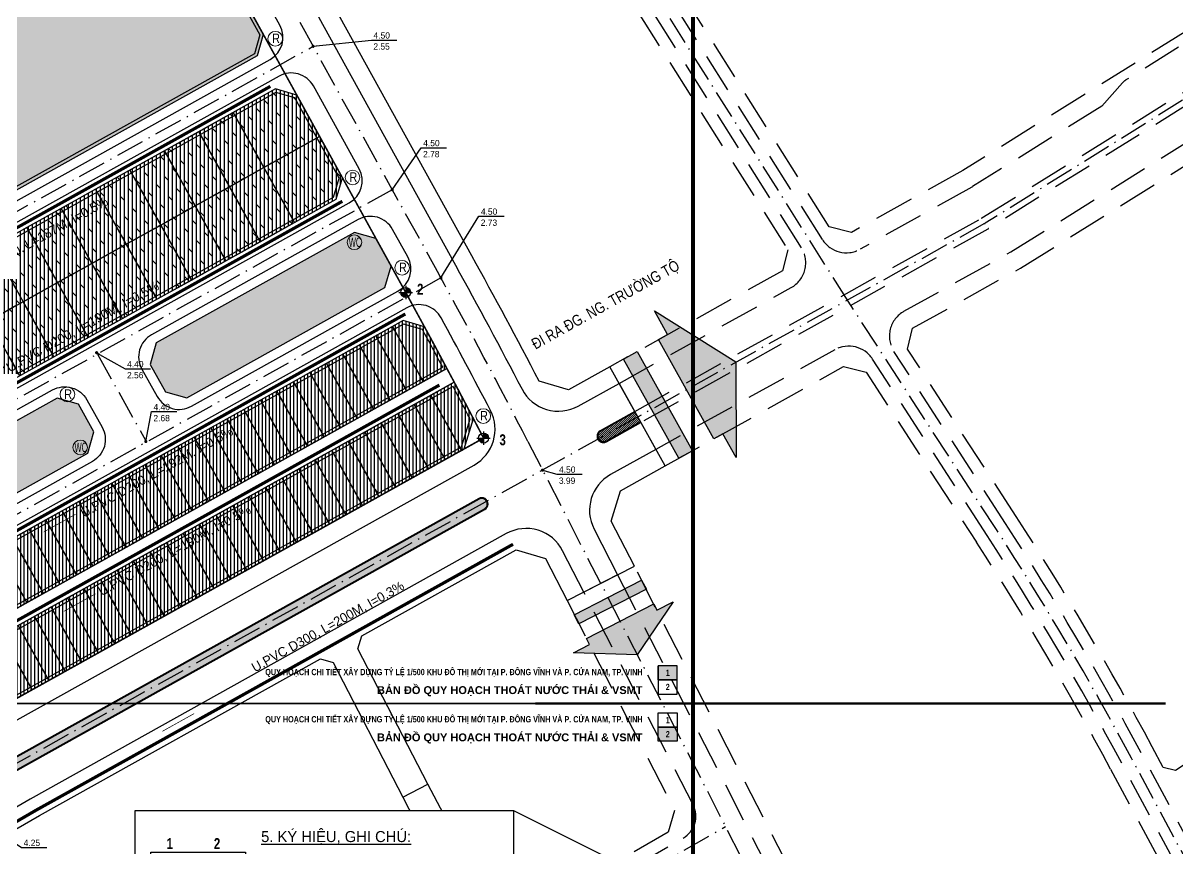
# Model space of a CAD drawing. Header units: metres. Extents: x 566631 to 571358, y 2062953 to 2068466.
# Drawn here: x 569011.4 to 569377.5, y 2066190.2 to 2066452.2 of the extents above; entities that cross this region are included whole.
import ezdxf
from ezdxf.enums import TextEntityAlignment as Align

# ---------------------------------------------------------------- set-up
doc = ezdxf.new("R2010")
doc.units = ezdxf.units.M
for name, pattern in [('ACAD_ISO10W100', [18.5, 12, -3, 0.5, -3]), ('CENTER', [2, 1.25, -0.25, 0.25, -0.25]), ('DOT', [0.25, 0, -0.25]), ('HIDDEN', [0.375, 0.25, -0.125])]:
    doc.linetypes.add(name, pattern=pattern)
doc.layers.get('0').update_dxf_attribs({"linetype": 'CONTINUOUS'})
doc.layers.add('boDnv', color=54, linetype='CONTINUOUS', lineweight=25)
for name, color, linetype in [('BoThamCo', 94, 'CONTINUOUS'), ('ChiaLo', 128, 'CENTER'), ('datOBt', 42, 'CONTINUOUS'), ('datOlienke', 42, 'CONTINUOUS'), ('datTruog', 134, 'CONTINUOUS'), ('ghi_chu', 7, 'CONTINUOUS'), ('hacth sdd', 8, 'CONTINUOUS'), ('hatchViaHe+LogDg', 129, 'CONTINUOUS'), ('Khung ban ve', 7, 'CONTINUOUS'), ('LogDg', 7, 'CONTINUOUS'), ('LogDg phu', 7, 'CONTINUOUS'), ('loKBT', 42, 'CONTINUOUS'), ('LoLK', 6, 'CONTINUOUS'), ('QH', 7, 'CONTINUOUS'), ('RANHGIOI', 2, 'HIDDEN'), ('thuadat', 6, 'CONTINUOUS'), ('TimDg', 222, 'CONTINUOUS'), ('TNuoc Thai', 7, 'CONTINUOUS'), ('ViaHeS', 32, 'CONTINUOUS'), ('ViaHeSphu', 32, 'CONTINUOUS')]:
    doc.layers.add(name, color=color, linetype=linetype)
doc.styles.add('ARIALB', font='VHARIALB.ttf', dxfattribs={"width": 0.75})
doc.styles.add('avantH', font='VHAVAN.ttf', dxfattribs={"height": 10})
doc.styles.add('DIADANH1', font='VHAVAN.ttf', dxfattribs={"height": 2})
doc.styles.add('rms', font='romans.shx', dxfattribs={"width": 0.7, "bigfont": 'vns.shx'})
doc.styles.add('solo', font='VHARIALN.ttf')
doc.styles.add('style1', font='VHARIALN.ttf', dxfattribs={"height": 1.2})
doc.styles.add('STYLE3', font='VHBODO.ttf', dxfattribs={"width": 0.8, "height": 2.2})
doc.linetypes.add('ADL', pattern='A,0.125,-0.15,["++",rms,S=0.5,R=0,X=0,Y=-0.2245],-1.35,1.125', length=2.75)
doc.linetypes.add('TNTN_LINE', pattern='A,0.5,-0.2,["TN",Standard,S=0.1,R=0,X=-0.1,Y=-0.05],-0.25', length=0.95)
doc.dimstyles.new('kichthuocnut', dxfattribs={"dimtxt": 1.1, "dimasz": 0.5, "dimexe": 0.5, "dimexo": 0.5, "dimgap": 0.5, "dimtad": 1, "dimzin": 0, "dimdsep": 46, "dimtxsty": 'solo', "dimblk": 'BOXFILLED', "dimcen": 0.09, "dimdle": 1, "dimclrd": 256, "dimclre": 256, "dimclrt": 7, "dimadec": 0, "dimazin": 0, "dimtfac": 1, "dimtix": 1, "dimtofl": 0, "dimtmove": 1, "dimatfit": 3, "dimldrblk": 'ARCHTICK', "dimfxl": 1, "dimtfill": 1, "dimtfillclr": 2, "dimtolj": 1, "dimtzin": 0, "dimlwd": -1, "dimlwe": -1, "dimarcsym": 0})
pattern_1 = [(0, (568124.4922, 2065856.43456), (0.3175, 0.3175), [0.15875, -0.47625]), (90, (568124.5716, 2065856.3552), (-0.3175, 0.3175), [0.15875, -0.47625])]
pattern_2 = [(90, (568970.6423, 2066228.468), (-1.11125, 1e-16), [])]

# ---------------------------------------------------------------- blocks, each defined once
blk = doc.blocks.new('moc')
at = {"layer": 'QH', "linetype": 'Continuous'}
h = blk.add_hatch(color=7, dxfattribs=at)
h.paths.add_polyline_path([(0, 0), (0.53, 0, 0.414214), (0, 0.53)])
h.paths.add_polyline_path([(-0.53, 0, 0.414214), (0, -0.53), (0, 0)])
for p, q in [((0, 0.71), (0, -0.71)), ((-0.71, 0), (0.71, 0))]:
    blk.add_line(p, q, dxfattribs=at)
blk.add_circle((0, 0), 0.529, dxfattribs=at)
blk = doc.blocks.new('dsl')
at = {"color": 158, "linetype": 'DOT'}
blk.add_wipeout([(0, 1.5), (0.34, 1.46), (0.73, 1.31), (1.02, 1.1), (1.23, 0.85), (1.35, 0.64), (1.44, 0.41), (1.5, 0), (1.44, -0.42), (1.33, -0.7), (1.15, -0.96), (0.91, -1.19), (0.61, -1.37), (0.38, -1.45), (0, -1.5), (-0.46, -1.43), (-0.79, -1.27), (-1.14, -0.97), (-1.32, -0.72), (-1.43, -0.46), (-1.49, -0.14), (-1.5, 0), (-1.46, 0.34), (-1.34, 0.68), (-1.17, 0.94), (-0.92, 1.19), (-0.63, 1.36), (-0.25, 1.48)], dxfattribs=at).dxf.layer = 'ghi_chu'
at = {"layer": 'ghi_chu', "color": 32}
blk.add_circle((0, 0), 1.5, dxfattribs=at)
at = {"layer": 'ghi_chu', "style": 'ARIALB'}
blk.add_attdef('01', text='', height=1.5, dxfattribs=at).set_placement((0, -0.75), align=Align.CENTER)
blk = doc.blocks.new('ghi_Eu4')
at = {"color": 32}
blk.add_wipeout([(-170, 126), (-50, 126), (0, 101), (0, 8.81), (-170, 8.81)], dxfattribs=at).dxf.layer = 'ghi_chu'
h = blk.add_hatch()
h.set_pattern_fill('DOLMIT', color=40, scale=0.2, angle=90, style=0)
h.set_pattern_definition([(90, (31509.9152, 10123.9074), (-1.27, 8e-17), []), (135, (31509.915, 10123.9074), (-2.53999827, -2.53999827), [1.796052, -3.5921])])
h.paths.add_polyline_path([(-165, 72.76), (-135, 72.76), (-135, 64.76), (-165, 64.76)])
at = {"layer": 'hacth sdd'}
h = blk.add_hatch(dxfattribs=at)
h.set_pattern_fill('CORK', color=44, scale=0.35, angle=90, style=0)
h.set_pattern_definition([(90, (-569966.3432, -2065515.703), (-1.11125, 7e-17), []), (225, (-569965.7876, -2065515.1474), (2.22250096, -2.22250096), [1.5715455, -1.5715455]), (225, (-569965.7876, -2065514.8696), (2.22250096, -2.22250096), [1.5715455, -1.5715455]), (225, (-569965.7876, -2065514.5918), (2.22250096, -2.22250096), [1.5715455, -1.5715455])])
h.paths.add_polyline_path([(-165, 102.76), (-135, 102.76), (-135, 94.76), (-165, 94.76)])
h = blk.add_hatch(dxfattribs=at)
h.set_pattern_fill('CLAY', color=44, scale=0.75, angle=90, style=0)
h.set_pattern_definition([(90, (-569966.3432, -2065515.703), (-3.571875, 2e-16), []), (90, (-569966.9385, -2065515.703), (-3.571875, 2e-16), []), (90, (-569967.5338, -2065515.703), (-3.571875, 2e-16), []), (90, (-569968.7244, -2065515.703), (-3.571875, 2e-16), [3.571875, -2.38125])])
h.paths.add_polyline_path([(-165, 92.76), (-135, 92.76), (-135, 84.76), (-165, 84.76)])
h = blk.add_hatch(dxfattribs=at)
h.set_pattern_fill('ANSI31', color=30, scale=0.35, angle=45, style=0)
h.set_pattern_definition([(90, (-569966.3432, -2065515.703), (-1.11125, 1e-16), [])])
h.paths.add_polyline_path([(-165, 82.76), (-135, 82.76), (-135, 74.76), (-165, 74.76)])
h = blk.add_hatch(dxfattribs=at)
h.set_pattern_fill('ANSI33', color=56, scale=0.5, angle=45, style=0)
h.set_pattern_definition([(90, (31509.9152, 10123.9074), (-3.175, 7e-16), []), (90, (31511.5027, 10125.495), (-3.175, 7e-16), [1.5875, -0.79375])])
h.paths.add_polyline_path([(-165, 62.76), (-135, 62.76), (-135, 54.76), (-165, 54.76)])
h = blk.add_hatch(dxfattribs=at)
h.set_pattern_fill('AR-B88', color=15, scale=0.005, style=0)
h.set_pattern_definition([(0, (-569966.3432, -2065515.703), (0, 1.016), []), (90, (-569966.3432, -2065515.70305), (-0.508, 1.016), [1.016, -1.016])])
h.paths.add_polyline_path([(-165, 52.76), (-135, 52.76), (-135, 44.76), (-165, 44.76)])
h = blk.add_hatch(dxfattribs=at)
h.set_pattern_fill('CROSS', color=64, scale=0.05, style=0)
h.set_pattern_definition([(0, (-165, 34.76), (0.3175, 0.3175), [0.15875, -0.47625]), (90, (-164.92063, 34.68063), (-0.3175, 0.3175), [0.15875, -0.47625])])
h.paths.add_polyline_path([(-150, 42.76), (-165, 42.76), (-165, 34.76), (-150, 34.76)])
h = blk.add_hatch(dxfattribs=at)
h.set_pattern_fill('DASH', color=152, scale=0.25, style=0)
h.set_pattern_definition([(0, (-149.99875, 34.76), (0.79375, 0.79375), [0.79375, -0.79375])])
h.paths.add_polyline_path([(-135, 42.76), (-150, 42.76), (-150, 34.76), (-135, 34.76)])
at = {"layer": 'ghi_chu'}
blk.add_lwpolyline([(-170, 8.81), (-170, 126), (-50, 126), (0, 101), (0, 8.81)], close=True, dxfattribs=at)
for points in [[(-50, 126), (-50, 101)], [(-50, 101), (0, 101)], [(-150, 42.76), (-150, 34.76)]]:
    blk.add_lwpolyline(points, dxfattribs=at)
at = {"layer": 'ghi_chu', "ltscale": 4}
for points in [[(-165, 112.76), (-135, 112.76), (-135, 104.76), (-165, 104.76)], [(-165, 102.76), (-135, 102.76), (-135, 94.76), (-165, 94.76)], [(-165, 92.76), (-135, 92.76), (-135, 84.76), (-165, 84.76)], [(-165, 82.76), (-135, 82.76), (-135, 74.76), (-165, 74.76)], [(-165, 72.76), (-135, 72.76), (-135, 64.76), (-165, 64.76)], [(-165, 62.76), (-135, 62.76), (-135, 54.76), (-165, 54.76)], [(-165, 52.76), (-135, 52.76), (-135, 44.76), (-165, 44.76)], [(-165, 42.76), (-135, 42.76), (-135, 34.76), (-165, 34.76)]]:
    blk.add_lwpolyline(points, close=True, dxfattribs=at)
at = {"layer": 'RANHGIOI', "color": 1, "ltscale": 9, "const_width": 1}
blk.add_lwpolyline([(-165, 108.76), (-135, 108.76)], dxfattribs=at)
at = {"layer": 'QH', "xscale": 3, "yscale": 3, "zscale": 3}
for p in [(-160, 108.76), (-145, 108.76)]:
    blk.add_blockref('moc', p, dxfattribs=at)
at = {"layer": 'ghi_chu', "lineweight": -2, "style": 'avantH'}
for s, height, p in [('%%U5. ký hiÖu, ghi chó:', 3.5, (-130.03, 116)), ('- ranh giíi nghiªn cøu quy ho¹ch;', 3, (-130, 105)), ('- ®Êt ë hçn hîp;', 3, (-130, 95)), ('- ®Êt ë chung c\xad;', 3, (-130, 85)), ('- ®Êt ë liÒn kÒ;', 3, (-130, 75)), ('- ®Êt ë biÖt thù;', 3, (-130, 65)), ('- ®Êt ë d©n c\xad ë cò;', 3, (-130, 55)), ('- ®Êt gi¸o dôc: tr\xadêng mÇm non, thcs ®«ng vÜnh (qh);', 3, (-130, 45)), ('- ®Êt c©y xanh, mÆt n\xadíc;', 3, (-130, 35)), ('- ®iÓm b·i ®ç xe c«ng céng;', 3, (-130, 23.81)), ('- tÊt c¶ c¸c kÝch th\xadíc trong b¶n vÏ ®Òu ®\xadîc ghi b»ng mÐt.', 3, (-165, 13.81))]:
    blk.add_text(s, height=height, dxfattribs=at).set_placement(p)
at = {"layer": 'QH', "style": 'ARIALB', "width": 0.75}
for s, p in [('1', (-160.04, 113.76)), ('2', (-145.04, 113.76))]:
    blk.add_text(s, height=3.5, dxfattribs=at).set_placement(p)
at = {"layer": 'ghi_chu'}
ref = blk.add_blockref('dsl', (-145, 27.34), dxfattribs=dict(at, xscale=2, yscale=2, zscale=2))
ref.add_attrib('01', 'p', dxfattribs={"height": 3.5, "style": 'ARIALB'}).set_placement((-145, 25.84), align=Align.CENTER)

msp = doc.modelspace()

# ---------------------------------------------------------------- hatches: boundary and pattern name
h = msp.add_hatch()
h.set_pattern_fill('DOLMIT', color=40, scale=0.2, angle=90, style=0)
h.set_pattern_definition([(90, (568933.0291, 2066308.2558), (-1.27, 8e-17), []), (135, (568933.029, 2066308.256), (-2.54, -2.54), [1.79605, -3.5921])])
h.paths.add_polyline_path([(568933.029, 2066337.159), (568946.467, 2066310.291), (568953.07, 2066308.256), (569110.749, 2066396.24), (569112.701, 2066403.055), (569098.217, 2066429.328), (569091.437, 2066431.27), (568935.159, 2066344.067)])
at = {"layer": 'hacth sdd'}
h = msp.add_hatch(dxfattribs=at)
h.set_pattern_fill('AR-B88', color=15, scale=0.005, style=0)
h.set_pattern_definition([(0, (568895.4159, 2066354.8109), (0, 1.016), []), (90, (568895.41586, 2066354.81085), (-0.508, 1.016), [1.016, -1.016])])
h.paths.add_polyline_path([(569057.662, 2066502.89), (569087.596, 2066448.594), (569085.643, 2066441.779), (568929.785, 2066354.811), (568923.183, 2066356.846), (568895.416, 2066412.363), (568897.546, 2066419.272), (569050.881, 2066504.832)])
h.paths.add_polyline_path([(568974.008, 2066431.464), (569004.977, 2066431.464), (569004.977, 2066436.215), (568974.008, 2066436.215)], flags=24)
h.paths.add_polyline_path([(568967.617, 2066435.691), (569011.367, 2066435.691), (569011.367, 2066440.15), (568967.617, 2066440.15)], flags=24)
h = msp.add_hatch(dxfattribs=at)
h.set_pattern_fill('CROSS', color=64, scale=0.05, style=0)
h.set_pattern_definition([(0, (569051.6597, 2066333.13862), (0.3175, 0.3175), [0.15875, -0.47625]), (90, (569051.73908, 2066333.05924), (-0.3175, 0.3175), [0.15875, -0.47625])])
h.paths.add_polyline_path([(569126.199, 2066368.216), (569128.151, 2066375.031), (569123.323, 2066383.789), (569116.543, 2066385.731), (569053.59, 2066350.604), (569051.66, 2066343.801), (569056.532, 2066335.069), (569063.335, 2066333.139)])
h = msp.add_hatch(dxfattribs=at)
h.set_pattern_fill('ANSI31', color=30, scale=0.35, angle=45, style=0)
h.set_pattern_definition(pattern_2)
edge = h.paths.add_edge_path()
edge.add_arc((567391.818, 2065406.845), 1988, 28.077776, 28.510146)
edge.add_line((569138.739, 2066355.746), (569131.98, 2066357.701))
edge.add_line((569131.98, 2066357.701), (568972.772, 2066268.863))
edge.add_line((568972.772, 2066268.863), (568970.642, 2066261.955))
edge.add_line((568970.642, 2066261.955), (568977.361, 2066248.521))
edge.add_line((568977.361, 2066248.521), (569145.85, 2066342.537))
h = msp.add_hatch(dxfattribs=at)
h.set_pattern_fill('ANSI31', color=30, scale=0.35, angle=45, style=0)
h.set_pattern_definition(pattern_2)
edge = h.paths.add_edge_path()
edge.add_line((569151.368, 2066316.987), (569154.253, 2066326.61))
edge.add_arc((567391.818, 2065406.845), 1988, 27.558768, 27.933642)
edge.add_line((569148.198, 2066338.121), (568979.6, 2066244.045))
edge.add_line((568979.6, 2066244.045), (568986.41, 2066230.428))
edge.add_line((568986.41, 2066230.428), (568992.97, 2066228.468))
edge.add_line((568992.97, 2066228.468), (568998.799, 2066231.855))
edge.add_line((568998.799, 2066231.855), (569151.368, 2066316.987))
h = msp.add_hatch(dxfattribs=at)
h.set_pattern_fill('CROSS', color=64, scale=0.05, style=0)
h.set_pattern_definition([(0, (568956.31346, 2066279.6066), (0.3175, 0.3175), [0.15875, -0.47625]), (90, (568956.39283, 2066279.52724), (-0.3175, 0.3175), [0.15875, -0.47625])])
h.paths.add_polyline_path([(569033.828, 2066322.4), (569028.955, 2066331.132), (569022.153, 2066333.062), (568958.443, 2066297.512), (568956.313, 2066290.604), (568960.796, 2066281.642), (568967.399, 2066279.607), (569031.898, 2066315.597)])
h = msp.add_hatch(dxfattribs=at)
h.set_pattern_fill('CROSS', color=64, scale=0.05, style=0)
h.set_pattern_definition(pattern_1)
edge = h.paths.add_edge_path()
edge.add_line((569207.276, 2066325.567), (569205.574, 2066328.625))
edge.add_line((569205.574, 2066328.625), (569194.628, 2066322.518))
edge.add_arc((569195.481, 2066320.989), 1.75, 119.16129, 299.16129)
edge.add_line((569196.334, 2066319.461), (569207.276, 2066325.567))
h = msp.add_hatch(dxfattribs=at)
h.set_pattern_fill('CROSS', color=64, scale=0.05, style=0)
h.set_pattern_definition(pattern_1)
edge = h.paths.add_edge_path()
edge.add_arc((569156.911, 2066299.468), 1.75, 299.16129, 479.16129)
edge.add_line((569156.058, 2066300.996), (569006.839, 2066217.732))
edge.add_arc((569007.692, 2066216.204), 1.75, 119.16129, 270)
edge.add_arc((569007.692, 2066216.204), 1.75, 270, 299.16129)
edge.add_line((569008.544, 2066214.676), (569157.764, 2066297.939))
at = {"layer": 'hatchViaHe+LogDg'}
for points in [[(569215.887, 2066353.276), (569211.708, 2066360.782), (569237.551, 2066344.649), (569237.621, 2066314.256), (569233.441, 2066321.761), (569230.582, 2066320.169), (569213.028, 2066351.684)], [(569219.438, 2066314.005), (569201.923, 2066345.457), (569206.173, 2066347.909), (569223.727, 2066316.394)], [(569186.247, 2066264.325), (569207.603, 2066275.275), (569209.139, 2066272.387), (569187.74, 2066261.412)], [(569212.493, 2066265.791), (569217.59, 2066268.404), (569206.249, 2066251.555), (569185.998, 2066252.204), (569191.094, 2066254.817), (569190.098, 2066256.758), (569211.498, 2066267.733)]]:
    msp.add_hatch(color=158, dxfattribs=at).paths.add_polyline_path(points)
h = msp.add_hatch(color=158, dxfattribs=at)
h.paths.add_polyline_path([(569212.928, 2066243.609), (569218.928, 2066243.609), (569218.928, 2066248.109), (569212.928, 2066248.109)])
h.paths.add_polyline_path([(569214.843, 2066244.357), (569217.013, 2066244.357), (569217.013, 2066247.371), (569214.843, 2066247.371)], flags=24)
h = msp.add_hatch(color=158, dxfattribs=at)
h.paths.add_polyline_path([(569212.928, 2066228.609), (569218.928, 2066228.609), (569218.928, 2066224.109), (569212.928, 2066224.109)])
h.paths.add_polyline_path([(569214.843, 2066224.857), (569217.013, 2066224.857), (569217.013, 2066227.871), (569214.843, 2066227.871)], flags=24)
at = {"layer": 'thuadat'}
h = msp.add_hatch(dxfattribs=at)
h.set_pattern_fill('ANGLE', color=256, style=0)
h.set_pattern_definition([(0, (569212.928, 2066243.609), (0, 6.985), [5.08, -1.905]), (90, (569212.928, 2066243.609), (-6.985, 4e-16), [5.08, -1.905])])
h.paths.add_polyline_path([(569212.928, 2066243.609), (569218.928, 2066243.609), (569218.928, 2066248.109), (569212.928, 2066248.109)])
h.paths.add_polyline_path([(569214.843, 2066244.357), (569217.013, 2066244.357), (569217.013, 2066247.371), (569214.843, 2066247.371)], flags=24)

# ---------------------------------------------------------------- linework, layer by layer
at = {"layer": 'boDnv', "color": 10, "linetype": 'ADL', "ltscale": 0.25}
for points in [[(569056.987, 2066502.043), (569086.521, 2066448.472), (569084.796, 2066442.451), (568929.671, 2066355.892), (568923.886, 2066357.676), (568896.49, 2066412.452), (568898.383, 2066418.594), (569051.006, 2066503.756)], [(568934.103, 2066337.248), (568947.17, 2066311.121), (568952.956, 2066309.337), (569109.901, 2066396.912), (569111.626, 2066402.934), (569097.542, 2066428.481), (569091.561, 2066430.194), (568935.996, 2066343.39)]]:
    msp.add_lwpolyline(points, close=True, dxfattribs=at)
for points in [[(569144.505, 2066342.932, 0.0017105), (569138.059, 2066354.902), (569132.103, 2066356.624), (568973.609, 2066268.185), (568971.716, 2066262.044), (568977.788, 2066249.904)], [(569150.527, 2066317.663), (569153.179, 2066326.507, 0.001456), (569147.793, 2066336.75), (568980.922, 2066243.637), (568987.111, 2066231.262), (568992.842, 2066229.55), (568998.304, 2066232.724)]]:
    msp.add_lwpolyline(points, format="xyb", close=True, dxfattribs=at)
at = {"layer": 'BoThamCo'}
for points in [[(569126.199, 2066368.216), (569128.151, 2066375.031), (569123.323, 2066383.789), (569116.543, 2066385.731), (569053.59, 2066350.604), (569051.66, 2066343.801), (569056.532, 2066335.069), (569063.335, 2066333.139)], [(569033.828, 2066322.4), (569028.955, 2066331.132), (569022.153, 2066333.062), (568958.443, 2066297.512), (568956.313, 2066290.604), (568960.796, 2066281.642), (568967.399, 2066279.607), (569031.898, 2066315.597)]]:
    msp.add_lwpolyline(points, close=True, dxfattribs=at)
for points in [[(569207.276, 2066325.567), (569205.574, 2066328.625), (569194.628, 2066322.518, 1), (569196.334, 2066319.461)], [(569207.276, 2066325.567), (569205.574, 2066328.625), (569194.628, 2066322.518, 1), (569196.334, 2066319.461)], [(569157.764, 2066297.939, 1), (569156.058, 2066300.996), (569006.839, 2066217.732, 0.7731576), (569007.692, 2066214.454, 0.1279313), (569008.544, 2066214.676)]]:
    msp.add_lwpolyline(points, format="xyb", close=True, dxfattribs=at)
at = {"layer": 'ChiaLo', "ltscale": 5}
for points in [[(569078.027, 2066423.787), (569097.518, 2066388.857)], [(569067.111, 2066417.696), (569086.602, 2066382.766)], [(569105.459, 2066416.191), (568939.748, 2066323.725)], [(569056.196, 2066411.605), (569075.686, 2066376.675)], [(569045.28, 2066405.514), (569064.771, 2066370.584)], [(569034.364, 2066399.424), (569053.855, 2066364.494)], [(569023.449, 2066393.333), (569042.939, 2066358.403)], [(569012.533, 2066387.242), (569032.024, 2066352.312)], [(569012.533, 2066387.242), (569032.024, 2066352.312)], [(569001.617, 2066381.151), (569021.108, 2066346.221)], [(569128.563, 2066355.794), (569138.309, 2066338.329)], [(569123.324, 2066352.87), (569133.069, 2066335.405)], [(569112.845, 2066347.023), (569122.59, 2066329.558)], [(569118.084, 2066349.947), (569127.83, 2066332.482)], [(569107.605, 2066344.099), (569117.351, 2066326.634)], [(569145.85, 2066342.537), (569059.716, 2066294.475), (569049.971, 2066311.94)], [(569102.366, 2066341.176), (569112.111, 2066323.711)], [(569148.198, 2066338.121), (569062.152, 2066290.108), (569071.898, 2066272.643)], [(569097.126, 2066338.252), (569106.872, 2066320.787)], [(569086.647, 2066332.405), (569096.393, 2066314.94)], [(569091.887, 2066335.329), (569101.632, 2066317.864)], [(569140.745, 2066333.963), (569150.49, 2066316.498)], [(569081.408, 2066329.481), (569091.153, 2066312.016)], [(569135.506, 2066331.039), (569145.251, 2066313.574)], [(569076.168, 2066326.558), (569085.914, 2066309.093)], [(569125.027, 2066325.192), (569134.772, 2066307.727)], [(569130.266, 2066328.115), (569140.011, 2066310.65)], [(569070.929, 2066323.634), (569080.674, 2066306.169)], [(569119.787, 2066322.268), (569129.532, 2066304.803)], [(569060.45, 2066317.787), (569070.195, 2066300.322)], [(569065.689, 2066320.711), (569075.435, 2066303.245)], [(569114.548, 2066319.345), (569124.293, 2066301.88)], [(569055.21, 2066314.863), (569064.956, 2066297.398)], [(569109.308, 2066316.421), (569119.053, 2066298.956)], [(569049.971, 2066311.94), (569059.716, 2066294.475), (568977.381, 2066248.532)], [(569098.829, 2066310.574), (569108.574, 2066293.109)], [(569104.069, 2066313.497), (569113.814, 2066296.032)], [(569044.731, 2066309.016), (569054.477, 2066291.551)], [(569093.59, 2066307.65), (569103.335, 2066290.185)], [(569034.252, 2066303.169), (569043.998, 2066285.704)], [(569039.492, 2066306.092), (569049.237, 2066288.627)], [(569088.35, 2066304.726), (569098.095, 2066287.261)], [(569029.013, 2066300.245), (569038.758, 2066282.78)], [(569083.11, 2066301.803), (569092.856, 2066284.338)], [(569023.773, 2066297.322), (569033.519, 2066279.857)], [(569072.631, 2066295.956), (569082.377, 2066278.491)], [(569077.871, 2066298.879), (569087.616, 2066281.414)], [(569018.534, 2066294.398), (569028.279, 2066276.933)], [(569067.392, 2066293.032), (569077.137, 2066275.567)], [(569071.898, 2066272.643), (569062.152, 2066290.108), (568979.6, 2066244.045)], [(569008.055, 2066288.551), (569017.8, 2066271.086)], [(569013.294, 2066291.474), (569023.04, 2066274.009)], [(569002.815, 2066285.627), (569012.561, 2066268.162)], [(569056.913, 2066287.185), (569066.658, 2066269.72)], [(569046.434, 2066281.338), (569056.179, 2066263.872)], [(569051.673, 2066284.261), (569061.419, 2066266.796)], [(569041.194, 2066278.414), (569050.94, 2066260.949)], [(569035.955, 2066275.49), (569045.7, 2066258.025)], [(569030.715, 2066272.567), (569040.461, 2066255.102)], [(569020.236, 2066266.719), (569029.982, 2066249.254)], [(569025.476, 2066269.643), (569035.221, 2066252.178)], [(569014.997, 2066263.796), (569024.742, 2066246.331)], [(569009.757, 2066260.872), (569019.503, 2066243.407)], [(569004.518, 2066257.949), (569014.263, 2066240.484)]]:
    msp.add_lwpolyline(points, dxfattribs=at)
at = {"layer": 'datOBt'}
msp.add_lwpolyline([(568933.029, 2066337.159), (568946.467, 2066310.291), (568953.07, 2066308.256), (569110.749, 2066396.24), (569112.701, 2066403.055), (569098.217, 2066429.328), (569091.437, 2066431.27), (568935.159, 2066344.067)], close=True, dxfattribs=at)
at = {"layer": 'datOlienke'}
for points in [[(569145.85, 2066342.537, 0.0018866), (569138.739, 2066355.746), (569131.98, 2066357.701), (568972.772, 2066268.863), (568970.642, 2066261.955), (568977.361, 2066248.521)], [(569151.368, 2066316.987), (569154.253, 2066326.61, 0.0016357), (569148.198, 2066338.121), (568979.6, 2066244.045), (568986.41, 2066230.428), (568992.97, 2066228.468), (568998.799, 2066231.855)]]:
    msp.add_lwpolyline(points, format="xyb", close=True, dxfattribs=at)
at = {"layer": 'datTruog', "linetype": 'ByBlock'}
msp.add_lwpolyline([(569057.662, 2066502.89), (569087.596, 2066448.594), (569085.643, 2066441.779), (568929.785, 2066354.811), (568923.183, 2066356.846), (568895.416, 2066412.363), (568897.546, 2066419.272), (569050.881, 2066504.832)], close=True, dxfattribs=at)
at = {"layer": 'Khung ban ve', "const_width": 1.2}
msp.add_lwpolyline([(567973.928, 2066641.109), (569223.928, 2066641.109), (569223.928, 2065831.109), (567973.928, 2065831.109)], close=True, dxfattribs=at)
at = {"layer": 'Khung ban ve', "color": 0}
for points in [[(569212.928, 2066243.609), (569218.928, 2066243.609), (569218.928, 2066248.109), (569212.928, 2066248.109)], [(569212.928, 2066239.109), (569218.928, 2066239.109), (569218.928, 2066243.609), (569212.928, 2066243.609)], [(569212.928, 2066233.109), (569218.928, 2066233.109), (569218.928, 2066228.609), (569212.928, 2066228.609)], [(569212.928, 2066228.609), (569218.928, 2066228.609), (569218.928, 2066224.109), (569212.928, 2066224.109)]]:
    msp.add_lwpolyline(points, close=True, dxfattribs=at)
at = {"layer": 'Khung ban ve', "color": 250, "const_width": 0.5}
msp.add_lwpolyline([(569223.928, 2066236.109), (567973.928, 2066236.109)], dxfattribs=at)
at = {"layer": 'Khung ban ve', "color": 0, "const_width": 0.75}
msp.add_lwpolyline([(569373.928, 2066236.109), (569173.928, 2066236.109)], dxfattribs=at)
at = {"layer": 'LogDg'}
for points in [[(569021.714, 2066624.353, 0.4194663), (569018.035, 2066612.05), (569094.573, 2066473.22, 0.4336426), (569105.894, 2066470.346), (569138.267, 2066491.083), (569141.504, 2066486.031), (569107.908, 2066464.511, 0.3950479), (569105.218, 2066453.912), (569148.537, 2066375.337, -0.0055762), (569169.7, 2066335.916, 0.422017), (569187.547, 2066330.579), (569200.476, 2066337.779), (569212.152, 2066316.811), (569197.776, 2066308.805, 0.4041933), (569192.533, 2066291.516), (569199.983, 2066276.986), (569189.305, 2066271.511), (569182.575, 2066284.636, 0.4245561), (569164.673, 2066290.057), (569013.645, 2066205.784), (569004.692, 2066200.582, 0.3960006)], [(569159.662, 2066329.214, 0.0041726), (569144.022, 2066358.59, 0.4175495), (569133.094, 2066361.757), (568969.806, 2066270.644, 0.4010374), (568966.549, 2066260.079), (568983.565, 2066226.058, 0.4275137), (568994.618, 2066222.651), (569154.471, 2066311.848, 0.4060167), (569159.662, 2066329.214)]]:
    msp.add_lwpolyline(points, format="xyb", dxfattribs=at)
for points in [[(569089.747, 2066440.633, 0.4127164), (569092.855, 2066451.482), (569062.921, 2066505.778, 0.4157123), (569052.017, 2066508.901), (568894.579, 2066421.052, 0.4010374), (568891.323, 2066410.487), (568919.085, 2066354.98, 0.4275137), (568930.138, 2066351.572)], [(568928.936, 2066335.283), (568942.369, 2066308.425, 0.4275137), (568953.422, 2066305.017), (569114.853, 2066395.095, 0.4127164), (569117.961, 2066405.943), (569103.477, 2066432.215, 0.4157123), (569092.573, 2066435.339), (568932.193, 2066345.848, 0.4010374)], [(569130.305, 2066367.072, 0.4127164), (569133.41, 2066377.919), (569128.582, 2066386.677, 0.4157123), (569117.678, 2066389.8), (569052.128, 2066353.223, 0.4142136), (569049.04, 2066342.339), (569053.913, 2066333.607, 0.4142136), (569064.797, 2066330.519)], [(568967.751, 2066276.368, -0.4275137), (568956.698, 2066279.775), (568952.22, 2066288.728, -0.4010374), (568955.477, 2066299.293), (569020.691, 2066335.682, -0.4142136), (569031.575, 2066332.594), (569036.448, 2066323.861, -0.4142136), (569033.36, 2066312.977)], [(569207.398, 2066325.349), (569205.452, 2066328.843), (569194.506, 2066322.736, 1), (569196.455, 2066319.243)], [(569157.886, 2066297.721, 1), (569155.937, 2066301.214), (569006.717, 2066217.95, 0.7731576), (569007.692, 2066214.204, 0.1279313), (569008.666, 2066214.457)]]:
    msp.add_lwpolyline(points, format="xyb", close=True, dxfattribs=at)
at = {"layer": 'LogDg', "ltscale": 0.75}
for points in [[(569215.887, 2066353.276), (569211.708, 2066360.782), (569237.551, 2066344.649), (569237.621, 2066314.256), (569233.441, 2066321.761), (569230.582, 2066320.169), (569213.028, 2066351.684)], [(569219.438, 2066314.005), (569201.923, 2066345.457), (569206.173, 2066347.909), (569223.727, 2066316.394)], [(569186.247, 2066264.325), (569207.603, 2066275.275), (569209.139, 2066272.387), (569187.74, 2066261.412)], [(569212.493, 2066265.791), (569217.59, 2066268.404), (569206.249, 2066251.555), (569185.998, 2066252.204), (569191.094, 2066254.817), (569190.098, 2066256.758), (569211.498, 2066267.733)]]:
    msp.add_lwpolyline(points, close=True, dxfattribs=at)
at = {"layer": 'LogDg phu', "linetype": 'HIDDEN', "ltscale": 50}
for points in [[(569404.534, 2066457.55), (569395.244, 2066455.041, 0.0735622), (569393.903, 2066454.456), (569361.312, 2066434.133, 0.0720635), (569360.217, 2066433.208), (569353.684, 2066425.841), (569312.663, 2066400.261, -0.0123686), (569312.45, 2066400.135), (569276.974, 2066380.379, -0.3985179), (569264.979, 2066383.446), (569187.686, 2066506.187, -0.411952), (569190.14, 2066517.186), (569392.312, 2066646.693, 0.1421577), (569430.109, 2066689.905), (569432.796, 2066695.669, -0.0905122), (569452.943, 2066724.084, -0.4773352), (569465.298, 2066722.63), (569475.236, 2066706.879), (569559.695, 2066572.018, -0.4147777), (569554.919, 2066551.329)], [(569207.398, 2066325.349), (569205.452, 2066328.843), (569194.506, 2066322.736, 1), (569196.455, 2066319.243)]]:
    msp.add_lwpolyline(points, format="xyb", close=True, dxfattribs=at)
for points in [[(569205.452, 2066328.843), (569315.507, 2066390.254, 0.0121561), (569315.633, 2066390.328), (569554.315, 2066539.167, -1), (569556.431, 2066535.773), (569317.749, 2066386.934, -0.0121561), (569317.456, 2066386.761), (569207.398, 2066325.349)], [(569200.476, 2066337.779), (569255.1, 2066368.198, 0.4300854), (569258.337, 2066380.857), (569181.857, 2066502.306, 0.4164788), (569170.772, 2066504.78), (569141.504, 2066486.031)], [(569509.53, 2066199.522), (569521.678, 2066184.506, -0.4206262), (569520.354, 2066173.147), (569492.631, 2066151.703, -0.0504458), (569467.525, 2066136.048), (569420.136, 2066112.759, -0.480235), (569408.831, 2066118.063), (569402.015, 2066146.318, 0.0637052), (569392.664, 2066170.865), (569366.136, 2066220.457, 0.0210814), (569323.132, 2066293.292), (569287.709, 2066347.892, -0.4340957), (569290.88, 2066360.653), (569324.753, 2066379.516), (569380.129, 2066414.048, -0.4220808), (569392.653, 2066410.967), (569403.642, 2066392.247, -0.0357588), (569422.166, 2066354.794), (569443.437, 2066302.723, 0.0541543), (569464.767, 2066263.308), (569500.086, 2066212.147, 0.0190016), (569509.53, 2066199.522)], [(569199.983, 2066276.986), (569308.614, 2066065.117, 0.413652), (569319.369, 2066061.641), (569399.112, 2066102.335, 0.3469044), (569403.253, 2066111.337), (569395.21, 2066144.676, 0.0637052), (569386.492, 2066167.563), (569359.964, 2066217.155, 0.0210814), (569317.259, 2066289.482), (569280.918, 2066345.498, 0.394607), (569268.989, 2066348.462), (569212.152, 2066316.811)], [(569075.217, 2066109.341), (569220.828, 2066193.365, 0.3997633), (569223.949, 2066203.944), (569189.305, 2066271.511)]]:
    msp.add_lwpolyline(points, format="xyb", dxfattribs=at)
at = {"layer": 'loKBT'}
for points in [[(569098.217, 2066429.328), (569091.437, 2066431.27), (569078.027, 2066423.787), (569087.772, 2066406.322), (569105.459, 2066416.191)], [(569078.027, 2066423.787), (569067.111, 2066417.696), (569076.857, 2066400.231), (569087.772, 2066406.322)], [(569067.111, 2066417.696), (569056.196, 2066411.605), (569065.941, 2066394.14), (569076.857, 2066400.231)], [(569112.701, 2066403.055), (569105.459, 2066416.191), (569087.772, 2066406.322), (569097.518, 2066388.857), (569110.749, 2066396.24)], [(569056.196, 2066411.605), (569045.28, 2066405.514), (569055.025, 2066388.049), (569065.941, 2066394.14)], [(569045.28, 2066405.514), (569034.364, 2066399.424), (569044.11, 2066381.959), (569055.025, 2066388.049)], [(569087.772, 2066406.322), (569076.857, 2066400.231), (569086.602, 2066382.766), (569097.518, 2066388.857)], [(569034.364, 2066399.424), (569023.449, 2066393.333), (569033.194, 2066375.868), (569044.11, 2066381.959)], [(569076.857, 2066400.231), (569065.941, 2066394.14), (569075.686, 2066376.675), (569086.602, 2066382.766)], [(569023.449, 2066393.333), (569012.533, 2066387.242), (569022.278, 2066369.777), (569033.194, 2066375.868)], [(569065.941, 2066394.14), (569055.025, 2066388.049), (569064.771, 2066370.584), (569075.686, 2066376.675)], [(569012.533, 2066387.242), (569001.617, 2066381.151), (569011.363, 2066363.686), (569022.278, 2066369.777)], [(569055.025, 2066388.049), (569044.11, 2066381.959), (569053.855, 2066364.494), (569064.771, 2066370.584)], [(569044.11, 2066381.959), (569033.194, 2066375.868), (569042.939, 2066358.403), (569053.855, 2066364.494)], [(569033.194, 2066375.868), (569022.278, 2066369.777), (569032.024, 2066352.312), (569042.939, 2066358.403)], [(569022.278, 2066369.777), (569011.363, 2066363.686), (569021.108, 2066346.221), (569032.024, 2066352.312)], [(569011.363, 2066363.686), (569000.447, 2066357.595), (569010.193, 2066340.13), (569021.108, 2066346.221)]]:
    msp.add_lwpolyline(points, close=True, dxfattribs=at)
at = {"layer": 'LoLK'}
for points in [[(569128.563, 2066355.794), (569123.324, 2066352.87), (569133.069, 2066335.405), (569138.309, 2066338.329)], [(569123.324, 2066352.87), (569118.084, 2066349.947), (569127.83, 2066332.482), (569133.069, 2066335.405)], [(569112.845, 2066347.023), (569107.605, 2066344.099), (569117.351, 2066326.634), (569122.59, 2066329.558)], [(569118.084, 2066349.947), (569112.845, 2066347.023), (569122.59, 2066329.558), (569127.83, 2066332.482)], [(569107.605, 2066344.099), (569102.366, 2066341.176), (569112.111, 2066323.711), (569117.351, 2066326.634)], [(569102.366, 2066341.176), (569097.126, 2066338.252), (569106.872, 2066320.787), (569112.111, 2066323.711)], [(569097.126, 2066338.252), (569091.887, 2066335.329), (569101.632, 2066317.864), (569106.872, 2066320.787)], [(569086.647, 2066332.405), (569081.408, 2066329.481), (569091.153, 2066312.016), (569096.393, 2066314.94)], [(569091.887, 2066335.329), (569086.647, 2066332.405), (569096.393, 2066314.94), (569101.632, 2066317.864)], [(569140.745, 2066333.963), (569135.506, 2066331.039), (569145.251, 2066313.574), (569150.49, 2066316.498)], [(569081.408, 2066329.481), (569076.168, 2066326.558), (569085.914, 2066309.093), (569091.153, 2066312.016)], [(569135.506, 2066331.039), (569130.266, 2066328.115), (569140.011, 2066310.65), (569145.251, 2066313.574)], [(569076.168, 2066326.558), (569070.929, 2066323.634), (569080.674, 2066306.169), (569085.914, 2066309.093)], [(569125.027, 2066325.192), (569119.787, 2066322.268), (569129.532, 2066304.803), (569134.772, 2066307.727)], [(569130.266, 2066328.115), (569125.027, 2066325.192), (569134.772, 2066307.727), (569140.011, 2066310.65)], [(569070.929, 2066323.634), (569065.689, 2066320.711), (569075.435, 2066303.245), (569080.674, 2066306.169)], [(569119.787, 2066322.268), (569114.548, 2066319.345), (569124.293, 2066301.88), (569129.532, 2066304.803)], [(569060.45, 2066317.787), (569055.21, 2066314.863), (569064.956, 2066297.398), (569070.195, 2066300.322)], [(569065.689, 2066320.711), (569060.45, 2066317.787), (569070.195, 2066300.322), (569075.435, 2066303.245)], [(569114.548, 2066319.345), (569109.308, 2066316.421), (569119.053, 2066298.956), (569124.293, 2066301.88)], [(569055.21, 2066314.863), (569049.971, 2066311.94), (569059.716, 2066294.475), (569064.956, 2066297.398)], [(569109.308, 2066316.421), (569104.069, 2066313.497), (569113.814, 2066296.032), (569119.053, 2066298.956)], [(569049.971, 2066311.94), (569044.731, 2066309.016), (569054.477, 2066291.551), (569059.716, 2066294.475)], [(569098.829, 2066310.574), (569093.59, 2066307.65), (569103.335, 2066290.185), (569108.574, 2066293.109)], [(569104.069, 2066313.497), (569098.829, 2066310.574), (569108.574, 2066293.109), (569113.814, 2066296.032)], [(569044.731, 2066309.016), (569039.492, 2066306.092), (569049.237, 2066288.627), (569054.477, 2066291.551)], [(569093.59, 2066307.65), (569088.35, 2066304.726), (569098.095, 2066287.261), (569103.335, 2066290.185)], [(569034.252, 2066303.169), (569029.013, 2066300.245), (569038.758, 2066282.78), (569043.998, 2066285.704)], [(569039.492, 2066306.092), (569034.252, 2066303.169), (569043.998, 2066285.704), (569049.237, 2066288.627)], [(569088.35, 2066304.726), (569083.11, 2066301.803), (569092.856, 2066284.338), (569098.095, 2066287.261)], [(569029.013, 2066300.245), (569023.773, 2066297.322), (569033.519, 2066279.857), (569038.758, 2066282.78)], [(569083.11, 2066301.803), (569077.871, 2066298.879), (569087.616, 2066281.414), (569092.856, 2066284.338)], [(569023.773, 2066297.322), (569018.534, 2066294.398), (569028.279, 2066276.933), (569033.519, 2066279.857)], [(569072.631, 2066295.956), (569067.392, 2066293.032), (569077.137, 2066275.567), (569082.377, 2066278.491)], [(569077.871, 2066298.879), (569072.631, 2066295.956), (569082.377, 2066278.491), (569087.616, 2066281.414)], [(569018.534, 2066294.398), (569013.294, 2066291.474), (569023.04, 2066274.009), (569028.279, 2066276.933)], [(569067.392, 2066293.032), (569062.152, 2066290.108), (569071.898, 2066272.643), (569077.137, 2066275.567)], [(569008.055, 2066288.551), (569002.815, 2066285.627), (569012.561, 2066268.162), (569017.8, 2066271.086)], [(569013.294, 2066291.474), (569008.055, 2066288.551), (569017.8, 2066271.086), (569023.04, 2066274.009)], [(569062.152, 2066290.108), (569056.913, 2066287.185), (569066.658, 2066269.72), (569071.898, 2066272.643)], [(569002.815, 2066285.627), (568997.576, 2066282.703), (569007.321, 2066265.238), (569012.561, 2066268.162)], [(569056.913, 2066287.185), (569051.673, 2066284.261), (569061.419, 2066266.796), (569066.658, 2066269.72)], [(569046.434, 2066281.338), (569041.194, 2066278.414), (569050.94, 2066260.949), (569056.179, 2066263.872)], [(569051.673, 2066284.261), (569046.434, 2066281.338), (569056.179, 2066263.872), (569061.419, 2066266.796)], [(569041.194, 2066278.414), (569035.955, 2066275.49), (569045.7, 2066258.025), (569050.94, 2066260.949)], [(569035.955, 2066275.49), (569030.715, 2066272.567), (569040.461, 2066255.102), (569045.7, 2066258.025)], [(569030.715, 2066272.567), (569025.476, 2066269.643), (569035.221, 2066252.178), (569040.461, 2066255.102)], [(569020.236, 2066266.719), (569014.997, 2066263.796), (569024.742, 2066246.331), (569029.982, 2066249.254)], [(569025.476, 2066269.643), (569020.236, 2066266.719), (569029.982, 2066249.254), (569035.221, 2066252.178)], [(569014.997, 2066263.796), (569009.757, 2066260.872), (569019.503, 2066243.407), (569024.742, 2066246.331)], [(569009.757, 2066260.872), (569004.518, 2066257.949), (569014.263, 2066240.484), (569019.503, 2066243.407)], [(569004.518, 2066257.949), (568999.278, 2066255.025), (569009.024, 2066237.56), (569014.263, 2066240.484)]]:
    msp.add_lwpolyline(points, close=True, dxfattribs=at)
for points in [[(569138.739, 2066355.746), (569131.98, 2066357.701), (569128.563, 2066355.794), (569138.309, 2066338.329), (569145.85, 2066342.537, 0.0018866)], [(569148.198, 2066338.121), (569140.745, 2066333.963), (569150.49, 2066316.498), (569151.368, 2066316.987), (569154.253, 2066326.61, 0.0016357)]]:
    msp.add_lwpolyline(points, format="xyb", close=True, dxfattribs=at)
at = {"layer": 'RANHGIOI', "color": 1, "ltscale": 9, "const_width": 0.5}
msp.add_lwpolyline([(568998.799, 2066231.855), (569157.481, 2066320.398, 0.0065941), (569132.774, 2066366.646), (569000.559, 2066606.466)], format="xyb", dxfattribs=at)
at = {"layer": 'TimDg', "linetype": 'ACAD_ISO10W100', "ltscale": 0.75}
for points in [[(569436.465, 2065958.834), (569419.712, 2066058.035), (569398.612, 2066145.497, 0.0637052), (569389.578, 2066169.214), (569363.05, 2066218.806, 0.0210814), (569320.195, 2066291.387), (569273.196, 2066363.831), (569085.612, 2066661.709, 0.0423425), (569070.333, 2066681.95), (568996.089, 2066764.701, -0.0749695), (568963.325, 2066814.535), (568886.568, 2066981.043), (568801.419, 2067173.117), (568783.085, 2067218.92), (568756.049, 2067284.094), (568726.978, 2067363.658)], [(568911.588, 2066792.704), (569143.283, 2066372.44, -0.0075171), (569171.52, 2066319.349), (569368.542, 2065935.086, 0.0002778)], [(569579.458, 2066552.489), (569316.691, 2066388.631, -0.0121561), (569316.482, 2066388.507), (569007.707, 2066216.212), (568836.949, 2066116.999, -0.0506838), (568652.728, 2066033.609), (568203.78, 2065882.944), (567811.807, 2065759.32)], [(568558.185, 2065894.152), (568733.805, 2065946.916, 0.0228584), (568751.697, 2065953.197), (568811.016, 2065977.115, 0.017204), (568823.592, 2065982.697), (569064.377, 2066099.631, 0.01782), (569076.966, 2066106.31), (569234.224, 2066197.054)]]:
    msp.add_lwpolyline(points, format="xyb", dxfattribs=at)
for points in [[(568920.239, 2066342.613), (569103.386, 2066444.808)], [(569128.494, 2066399.271), (568943.543, 2066296.069)], [(569143.943, 2066371.247), (568957.852, 2066267.409)], [(569034.947, 2066347.072), (569050.296, 2066319.565)]]:
    msp.add_lwpolyline(points, dxfattribs=at)
at = {"layer": 'TNuoc Thai', "color": 7, "linetype": 'TNTN_LINE', "ltscale": 8}
for points in [[(568931.418, 2066337.026, 1, 1, 0), (568933.903, 2066345.084, 1, 1, 0), (569089.833, 2066432.093, 0, 0, 0)], [(568945.412, 2066309.047, 1, 1, 0), (568953.241, 2066306.633, 1, 1, 0), (569112.661, 2066395.589, 0, 0, 0)], [(568969.032, 2066261.822, 1, 1, 0), (568971.516, 2066269.88, 1, 1, 0), (569132.659, 2066359.797, 0, 0, 0)]]:
    msp.add_lwpolyline(points, format="xyseb", dxfattribs=at)
at = {"layer": 'TNuoc Thai', "color": 7, "linetype": 'TNTN_LINE', "ltscale": 8, "const_width": 1}
msp.add_lwpolyline([(568977.709, 2066244.472), (568989.254, 2066251.18), (569143.47, 2066337.232)], dxfattribs=at)
at = {"layer": 'TNuoc Thai'}
for points in [[(569027.975, 2066296.188, 0.221, 0.221, 0), (569019.946, 2066291.708, 1.106, 0, 0), (569017.74, 2066290.477, 0, 0, 0)], [(569034.368, 2066270.971, 0.221, 0.221, 0), (569026.339, 2066266.491, 1.106, 0, 0), (569024.133, 2066265.26, 0, 0, 0)], [(569065.63, 2066232.903, 0.221, 0.221, 0), (569057.602, 2066228.424, 1.106, 0, 0), (569055.395, 2066227.193, 0, 0, 0)]]:
    msp.add_lwpolyline(points, format="xyseb", dxfattribs=at)
at = {"layer": 'TNuoc Thai', "linetype": 'Continuous', "lineweight": 0}
for centre in [(569091.389, 2066447.227), (569115.911, 2066403.169), (569116.517, 2066382.573), (569131.626, 2066374.503), (569025.419, 2066334.259), (569157.383, 2066327.393), (569029.493, 2066317.45)]:
    msp.add_circle(centre, 2.326, dxfattribs=at)
at = {"layer": 'ViaHeS'}
for points in [[(569057.662, 2066502.89), (569087.596, 2066448.594), (569085.643, 2066441.779), (568929.785, 2066354.811), (568923.183, 2066356.846), (568895.416, 2066412.363), (568897.546, 2066419.272), (569050.881, 2066504.832)], [(568933.029, 2066337.159), (568946.467, 2066310.291), (568953.07, 2066308.256), (569110.749, 2066396.24), (569112.701, 2066403.055), (569098.217, 2066429.328), (569091.437, 2066431.27), (568935.159, 2066344.067)], [(569123.323, 2066383.789), (569116.543, 2066385.731), (569053.59, 2066350.604), (569051.66, 2066343.801), (569056.532, 2066335.069), (569063.335, 2066333.139), (569126.199, 2066368.216), (569128.151, 2066375.031)], [(569031.898, 2066315.597), (569033.828, 2066322.4), (569028.955, 2066331.132), (569022.153, 2066333.062), (568958.443, 2066297.512), (568956.313, 2066290.604), (568960.796, 2066281.642), (568967.399, 2066279.607)]]:
    msp.add_lwpolyline(points, close=True, dxfattribs=at)
at = {"layer": 'ViaHeS', "elevation": 0}
msp.add_lwpolyline([(569009.105, 2066196.207), (569016.614, 2066200.57), (569105.758, 2066250.312), (569109.754, 2066249.108), (569131.832, 2066206.376), (569139.828, 2066210.507), (569117.618, 2066253.496), (569118.86, 2066257.623), (569167.815, 2066284.94), (569177.122, 2066282.122), (569183.966, 2066268.774), (569205.322, 2066279.724), (569197.98, 2066294.044), (569200.902, 2066303.678), (569215.072, 2066311.569), (569197.557, 2066343.021), (569184.452, 2066335.723), (569175.105, 2066338.527, 0.0055997), (569153.791, 2066378.233), (569109.805, 2066458.019)], format="xyb", dxfattribs=at)
at = {"layer": 'ViaHeS'}
msp.add_lwpolyline([(569138.739, 2066355.746), (569131.98, 2066357.701), (568972.772, 2066268.863), (568970.642, 2066261.955), (568986.41, 2066230.428), (568992.97, 2066228.468), (568998.799, 2066231.855), (569151.368, 2066316.987), (569154.253, 2066326.61, 0.0041512)], format="xyb", close=True, dxfattribs=at)
msp.add_lwpolyline([(569148.198, 2066338.121), (569145.85, 2066342.537), (568977.361, 2066248.521), (568979.6, 2066244.045), (569148.198, 2066338.121)], dxfattribs=at)
at = {"layer": 'ViaHeSphu', "linetype": 'HIDDEN', "ltscale": 50}
for points in [[(569556.742, 2066565.429), (569555.153, 2066558.546), (569309.509, 2066405.365), (569274.19, 2066385.697), (569267.157, 2066387.495), (569189.222, 2066511.254), (569190.149, 2066515.411), (569393.121, 2066645.43, 0.1421577), (569431.468, 2066689.271), (569434.155, 2066695.035, -0.0863485), (569452.871, 2066721.899), (569459.15, 2066721.129), (569470.157, 2066703.686), (569535.835, 2066598.813), (569556.742, 2066565.429)], [(569463.533, 2066262.455), (569463.73, 2066262.169), (569463.772, 2066259.21), (569441.3, 2066249.994, 0.0123798), (569439.487, 2066249.197), (569408.018, 2066234.431), (569398.867, 2066229.202), (569377.077, 2066214.817), (569373.158, 2066215.809), (569369.663, 2066222.343, 0.0210814), (569326.487, 2066295.469), (569291.965, 2066348.68), (569293.612, 2066355.307), (569327.802, 2066374.347), (569385.496, 2066410.324), (569392.27, 2066408.657), (569402.348, 2066391.488, -0.0357588), (569420.777, 2066354.226), (569442.049, 2066302.156, 0.0541543), (569463.533, 2066262.455)], [(569215.072, 2066311.569), (569271.741, 2066343.127), (569278.831, 2066341.365), (569313.904, 2066287.305, -0.0210814), (569356.436, 2066215.268), (569382.965, 2066165.676, -0.0637052), (569391.321, 2066143.738), (569399.535, 2066109.693), (569396.254, 2066102.56), (569321.371, 2066064.347), (569314.636, 2066066.523), (569205.322, 2066279.724)], [(569131.832, 2066206.376), (569154.234, 2066163.015), (569153.013, 2066158.851), (569073.218, 2066112.806, -0.01782), (569061.1, 2066106.378), (569055.423, 2066103.621), (569048.689, 2066105.908), (569027.653, 2066147.968)]]:
    msp.add_lwpolyline(points, format="xyb", dxfattribs=at)
for points in [[(569142.313, 2066484.768), (569172.466, 2066504.083), (569176.591, 2066503.163), (569254.033, 2066380.186), (569252.329, 2066373.523), (569197.557, 2066343.021)], [(569183.966, 2066268.774), (569218.11, 2066202.18), (569216.061, 2066195.232), (569166.013, 2066166.352), (569162.038, 2066167.518), (569139.828, 2066210.507)]]:
    msp.add_lwpolyline(points, dxfattribs=at)

# ---------------------------------------------------------------- block references
at = {"layer": 'QH', "xscale": 3, "yscale": 3, "zscale": 3}
for p in [(569132.774, 2066366.646), (569157.481, 2066320.398)]:
    msp.add_blockref('moc', p, dxfattribs=at)

# ---------------------------------------------------------------- texts
at = {"layer": 'ghi_chu', "style": 'avantH', "width": 0.85}
msp.add_text('®i ra ®g. ng. tr\xadêng té', height=3.5, rotation=29.11259, dxfattribs=at).set_placement((569173.935, 2066348.441, 0))
at = {"layer": 'Khung ban ve', "color": 0, "style": 'ARIALB', "width": 0.75}
for p in [(569207.928, 2066245.109), (569207.928, 2066230.109)]:
    msp.add_text('quy ho¹ch chi tiÕt x©y dùng tû lÖ 1/500 khu ®« thÞ míi t¹i p. ®«ng vÜnh vµ p. cöa nam, tp. vinh', height=2, rotation=0, dxfattribs=at).set_placement(p, align=Align.RIGHT)
for s, p in [('1', (569215.928, 2066245.859)), ('2', (569215.928, 2066241.359)), ('1', (569215.928, 2066230.859)), ('2', (569215.928, 2066226.359))]:
    msp.add_text(s, height=2, dxfattribs=at).set_placement(p, align=Align.MIDDLE_CENTER)
at = {"layer": 'Khung ban ve', "color": 0, "style": 'ARIALB'}
for p in [(569207.928, 2066239.109), (569207.928, 2066224.109)]:
    msp.add_text('b¶n ®å quy ho¹ch tho¸t n\xadíc th¶i & VSMT', height=2.5, rotation=0, dxfattribs=at).set_placement(p, align=Align.RIGHT)
at = {"layer": 'QH', "style": 'ARIALB', "width": 0.75}
for s, p in [('2', (569136.357, 2066365.914, -2.251)), ('3', (569162.521, 2066318.11, -2.251))]:
    msp.add_text(s, height=3.5, dxfattribs=at).set_placement(p)
at = {"layer": 'TNuoc Thai', "lineweight": 0, "style": 'style1'}
for p in [(569090.395, 2066445.822), (569114.918, 2066401.764), (569130.633, 2066373.097), (569024.425, 2066332.854), (569156.389, 2066325.987)]:
    msp.add_text('r', height=3, rotation=0.04469, dxfattribs=at).set_placement(p)
at = {"layer": 'TNuoc Thai', "color": 7, "ltscale": 75, "style": 'STYLE3'}
for s, p in [('4.50', (569125.169, 2066447.274)), ('2.55', (569125.125, 2066443.76)), ('4.50', (569140.934, 2066413.091)), ('2.78', (569140.889, 2066409.577)), ('4.50', (569159.23, 2066391.316)), ('2.73', (569159.186, 2066387.802)), ('4.40', (569046.995, 2066342.883)), ('2.56', (569046.951, 2066339.369)), ('4.40', (569055.373, 2066329.262)), ('2.68', (569055.329, 2066325.748)), ('4.50', (569184.028, 2066309.387)), ('3.99', (569183.984, 2066305.873)), ('4.25', (569014.169, 2066190.878))]:
    msp.add_text(s, height=2, rotation=359.99998, dxfattribs=at).set_placement(p, align=Align.CENTER)
at = {"layer": 'TNuoc Thai', "color": 7, "linetype": 'Continuous', "lineweight": 0, "style": 'DIADANH1'}
for s, p in [('U.PVC D200, L=187M, I=0.5%%%', (568990.936, 2066368.037)), ('U.PVC D200, L=190M, I=0.5%%%', (569007.113, 2066341.185)), ('U.PVC D200, L=192M, I=0.5%%%', (569030.633, 2066295.049)), ('U.PVC D200, L=190M, I=0.5%%%', (569036.283, 2066270.129)), ('U.PVC D300, L=200M, I=0.3%%%', (569084.935, 2066245.94))]:
    msp.add_text(s, height=3, rotation=29.16129, dxfattribs=at).set_placement(p)
at = {"layer": 'TNuoc Thai', "lineweight": 0, "style": 'style1', "width": 0.7}
for p in [(569114.711, 2066381.082), (569027.686, 2066315.959)]:
    msp.add_text('wc', height=3, rotation=0.04469, dxfattribs=at).set_placement(p)

# ---------------------------------------------------------------- leaders
at = {"layer": 'TNuoc Thai', "color": 5, "ltscale": 75}
for points in [[(569103.386, 2066444.808), (569121.883, 2066446.803), (569129.942, 2066446.803)], [(569128.491, 2066399.269), (569137.648, 2066412.62), (569145.706, 2066412.62)], [(569143.943, 2066371.247), (569155.944, 2066390.845), (569164.003, 2066390.845)], [(569034.704, 2066347.509), (569043.71, 2066342.412), (569051.768, 2066342.412)], [(569050.296, 2066319.328), (569052.088, 2066328.791), (569060.146, 2066328.791)], [(569176.196, 2066310.229), (569180.743, 2066308.916), (569188.801, 2066308.916)], [(568988.917, 2066205.295), (569010.883, 2066190.407), (569018.942, 2066190.407)]]:
    msp.add_leader(points, dimstyle='kichthuocnut', override={"dimasz": 1, "dimclrd": 5, "dimldrblk": 'Dot'}, dxfattribs=at)

# ---------------------------------------------------------------- next in the draw order: block references
at = {"layer": 'ghi_chu'}
msp.add_blockref('ghi_Eu4', (569216.928, 2066076.109), dxfattribs=at)

# ---------------------------------------------------------------- next in the draw order: linework, layer by layer
at = {"layer": 'TNuoc Thai', "color": 7, "linetype": 'TNTN_LINE', "ltscale": 8}
msp.add_lwpolyline([(568989.591, 2066187.182, 1, 1, 0), (569015.625, 2066202.308, 1, 1, 0), (569166.833, 2066286.682, 1, 1, 0)], format="xyseb", dxfattribs=at)

doc.saveas('drawing.dxf')
